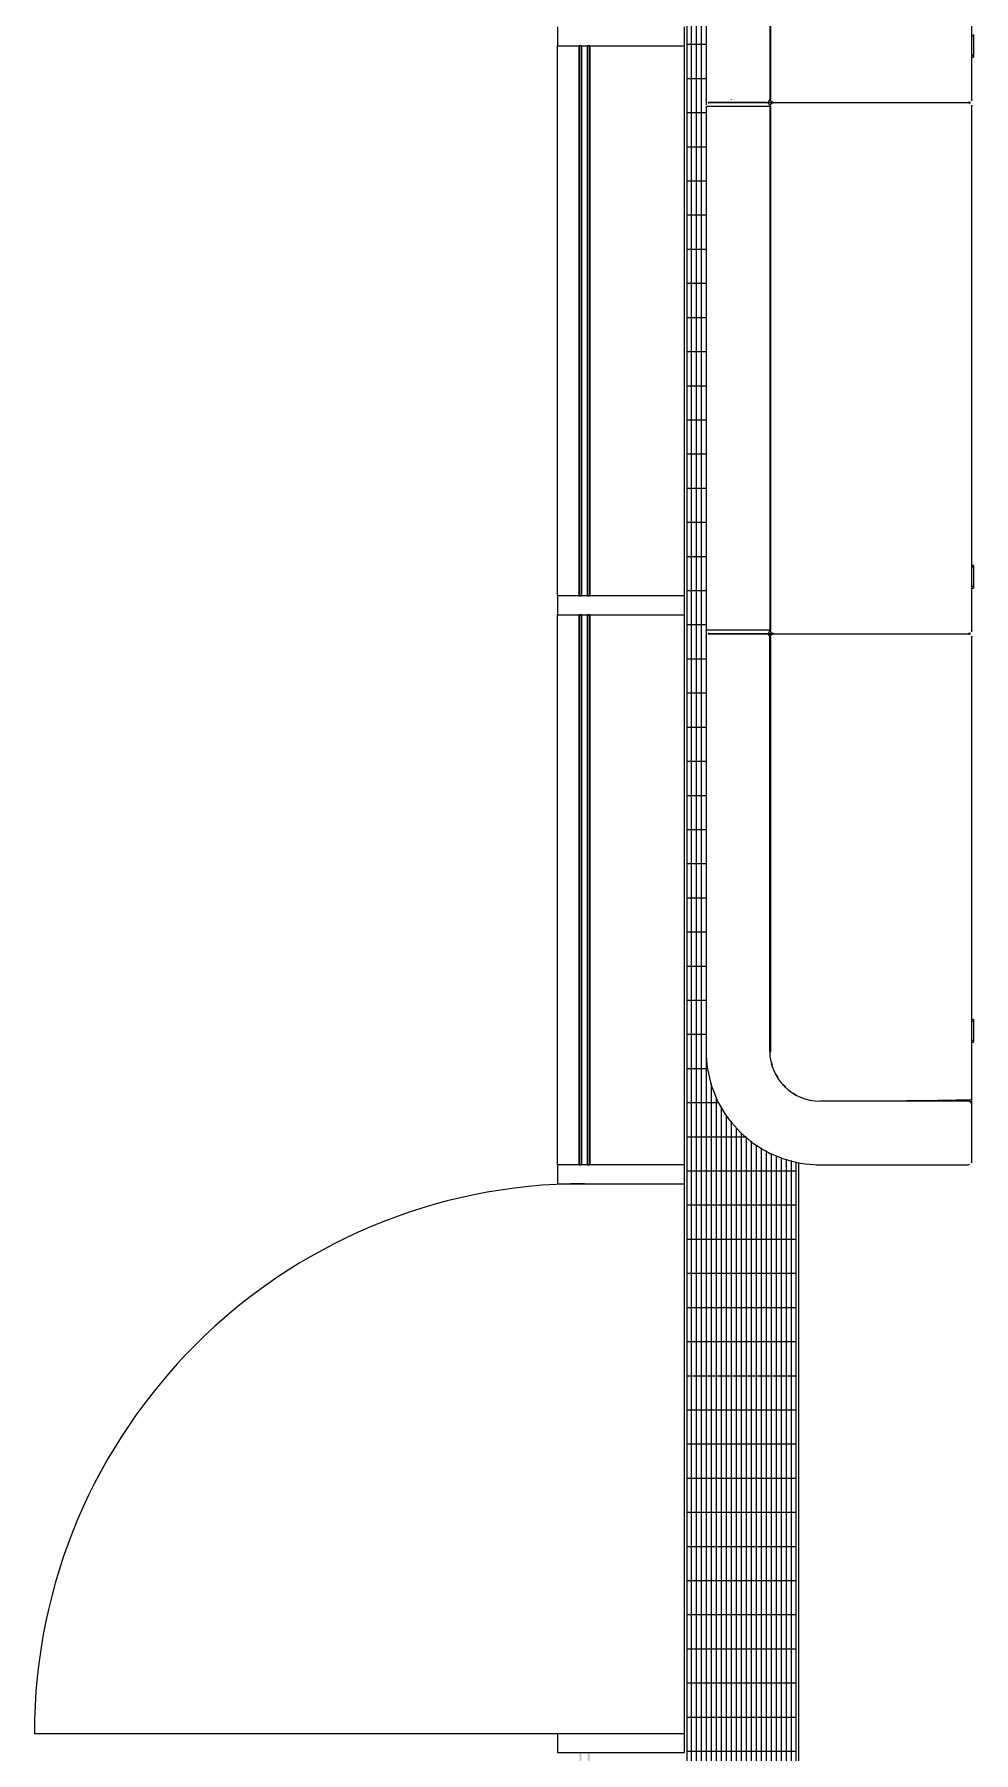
# Model space of a CAD drawing. Header units: millimetres. Extents: x 90978 to 295199, y -4084 to 97293.
# Drawn here: x 155140 to 157615, y 27088 to 31618 of the extents above; entities that cross this region are included whole.
import ezdxf

# ---------------------------------------------------------------- set-up
doc = ezdxf.new("R2010")
doc.units = ezdxf.units.MM
doc.header["$MEASUREMENT"] = 0
for name, color, linetype, lineweight in [('CSM-STL-XX-ZZ-M3-A-XXXX-00001_detached _19_04_21__rvt-1-Level 0$0$A-DOOR', 4, 'CONTINUOUS', 9), ('CSM-STL-XX-ZZ-M3-A-XXXX-00001_detached _19_04_21__rvt-1-Level 0$0$A-GENM', 7, 'CONTINUOUS', 9), ('CSM-STL-XX-ZZ-M3-A-XXXX-00001_detached _19_04_21__rvt-1-Level 0$0$A-GLAZ-CURT', 7, 'CONTINUOUS', 9), ('CSM-STL-XX-ZZ-M3-A-XXXX-00001_detached _19_04_21__rvt-1-Level 0$0$A-GLAZ-CWMG', 7, 'CONTINUOUS', 9), ('I-FURN', 8, 'CONTINUOUS', 9)]:
    doc.layers.add(name, color=color, linetype=linetype, lineweight=lineweight)

msp = doc.modelspace()

# ---------------------------------------------------------------- hatches: boundary and pattern name
at = {"layer": 'CSM-STL-XX-ZZ-M3-A-XXXX-00001_detached _19_04_21__rvt-1-Level 0$0$A-GENM'}
h = msp.add_hatch(dxfattribs=at)
h.set_pattern_fill('FP_27', color=256, angle=-90, style=0, pattern_type=2)
h.set_pattern_definition([(270, (157003.74, 23311.992), (13.2, 1e-14), []), (4e-14, (157003.74, 23311.99), (-6e-14, 90), [])])
h.paths.add_polyline_path([(156942.3, 13102.2), (156941.1, 13106.7), (156941.6, 13104.3)], flags=0)
h.paths.add_polyline_path([(156933.6, 13260.3), (156934.9, 13260.8), (156934.5, 13262.5)], flags=0)
h.paths.add_polyline_path([(156942.3, 13797.1), (156939.9, 13791.5), (156942.3, 13791.7), (156942.3, 13795.5)], flags=0)
h.paths.add_polyline_path([(156942.3, 14671.5), (156942.3, 14677.1), (156940, 14677.1), (156941.6, 14673.1)], flags=0)
h.paths.add_polyline_path([(156933.6, 15208.3), (156934.9, 15207.9), (156934.5, 15208.7)], flags=0)
h.paths.add_polyline_path([(156942.3, 15432.2), (156941.1, 15436.7), (156941.6, 15434.3)], flags=0)
h.paths.add_polyline_path([(156933.6, 15590.3), (156934.9, 15590.8), (156934.5, 15592.5)], flags=0)
h.paths.add_polyline_path([(156942.3, 16127.1), (156939.9, 16121.5), (156942.3, 16121.7), (156942.3, 16125.5)], flags=0)
h.paths.add_polyline_path([(156942.3, 17001.5), (156942.3, 17007.1), (156940, 17007.1), (156941.6, 17003.1)], flags=0)
h.paths.add_polyline_path([(156933.6, 17538.3), (156934.9, 17537.9), (156934.5, 17538.7)], flags=0)
h.paths.add_polyline_path([(156859.8, 12708.1), (157147.6, 12708.1), (157147.6, 13099.3), (156942.3, 13099.7), (156942.3, 13102.2), (156939.9, 13099.7), (156935.7, 13102.2), (156934.4, 13104.3), (156933.6, 13108.8), (156933.3, 13109.3), (156933.6, 13157.9), (156933.3, 13158.6), (156933.5, 13162.9), (156933.3, 13210.9), (156934.1, 13790.3), (156934.5, 13791.5), (156935, 13795.5), (156938.3, 13798.3), (156940.8, 13798.3), (156942.3, 13798.3), (156942.3, 13799.3), (157054.3, 13799.3), (157054.3, 13804.3), (157112.3, 13804.3), (157112.3, 13799.3), (157147.6, 13799.3), (157147.6, 13884.3), (157033.3, 13884.3), (157033.3, 14584.3), (157147.6, 14584.3), (157147.6, 14669.3), (157112.3, 14669.3), (157112.3, 14664.3), (157054.3, 14664.3), (157054.3, 14669.3), (156942.3, 14670.3), (156942.3, 14671.5), (156939.9, 14669.6), (156935.9, 14671.9), (156934.5, 14675), (156933.6, 14678.6), (156933.3, 14679.1), (156934.2, 15306.3), (156933.6, 15310.2), (156933.3, 15310.7), (156933.6, 15359.3), (156933.3, 15360), (156935.9, 15366.7), (156940, 15369), (156942.3, 15368.1), (156942.3, 15369.3), (157147.6, 15369.3), (157147.6, 15429.3), (156942.3, 15429.7), (156942.3, 15432.2), (156939.9, 15429.7), (156935.7, 15432.2), (156934.4, 15434.3), (156933.6, 15438.8), (156933.3, 15439.3), (156933.6, 15487.9), (156933.3, 15488.6), (156933.5, 15492.9), (156933.3, 15540.9), (156933.6, 16120), (156934.5, 16121.5), (156935, 16125.5), (156938.3, 16128.3), (156940.8, 16128.3), (156942.3, 16128.3), (156942.3, 16129.3), (157054.3, 16129.3), (157054.3, 16134.3), (157112.3, 16134.3), (157112.3, 16129.3), (157147.6, 16129.3), (157147.6, 16214.3), (157033.3, 16214.3), (157033.3, 16914.3), (157147.6, 16914.3), (157147.6, 16999.3), (157112.3, 16999.3), (157112.3, 16994.3), (157054.3, 16994.3), (157054.3, 16999.3), (156942.3, 17000.3), (156942.3, 17001.5), (156939.9, 16999.6), (156935.9, 17001.9), (156934.5, 17005), (156933.6, 17008.6), (156933.3, 17009.1), (156934.2, 17636.3), (156933.6, 17640.2), (156933.3, 17640.7), (156933.6, 17689.3), (156933.3, 17690), (156935.9, 17696.7), (156940, 17699), (156942.3, 17698.1), (156942.3, 17699.3), (157147.6, 17699.3), (157147.6, 17941.6), (156859.8, 17941.6), (156859.8, 12816.2)], flags=0)
h.paths.add_polyline_path([(156939.9, 13157.9), (156942.3, 13157.9), (156941.1, 13160.2)], flags=0)
h.paths.add_polyline_path([(156942.3, 13164.2), (156942.3, 13167), (156940.8, 13165.8), (156941.9, 13164.6)], flags=0)
h.paths.add_polyline_path([(156938.9, 13264.1), (156938.9, 13266.2), (156935.9, 13264.3), (156938.5, 13264.1)], flags=0)
h.paths.add_polyline_path([(156939.9, 15202), (156937.8, 15204.4), (156935.9, 15204.3), (156938.9, 15202.4)], flags=0)
h.paths.add_polyline_path([(156942.3, 15301.6), (156941.9, 15304), (156939.9, 15301.9)], flags=0)
h.paths.add_polyline_path([(156942.3, 15306.3), (156942.3, 15310.7), (156939.9, 15310.7), (156941.1, 15308.4)], flags=0)
h.paths.add_polyline_path([(156942.3, 15487.9), (156941.1, 15490.2), (156939.9, 15487.9)], flags=0)
h.paths.add_polyline_path([(156942.3, 15494.2), (156942.3, 15497), (156940.8, 15495.8), (156941.9, 15494.6)], flags=0)
h.paths.add_polyline_path([(156938.9, 15594.1), (156938.9, 15596.2), (156935.9, 15594.3), (156938.5, 15594.1)], flags=0)
h.paths.add_polyline_path([(156939.9, 17532), (156937.8, 17534.4), (156935.9, 17534.3), (156938.9, 17532.4)], flags=0)
h.paths.add_polyline_path([(156942.3, 17631.6), (156941.9, 17634), (156939.9, 17631.9)], flags=0)
h.paths.add_polyline_path([(156942.3, 17636.3), (156942.3, 17640.7), (156939.9, 17640.7), (156941.1, 17638.4)], flags=0)
h.paths.add_polyline_path([(156923.7, 18011.6), (157147.6, 18011.6), (157147.6, 18266.2), (156923.7, 18266.2)], flags=0)
h.paths.add_polyline_path([(157002.3, 20916.2), (157001.1, 20920.6), (157001.6, 20918.2)], flags=0)
h.paths.add_polyline_path([(156993.6, 21074.2), (156994.9, 21074.7), (156994.5, 21076.4)], flags=0)
h.paths.add_polyline_path([(157002.3, 21611), (156999.9, 21605.4), (157002.3, 21605.6), (157002.3, 21609.5)], flags=0)
h.paths.add_polyline_path([(157002.3, 22485.4), (157002.3, 22491), (157000, 22491), (157001.6, 22487)], flags=0)
h.paths.add_polyline_path([(156993.6, 23022.2), (156994.9, 23021.8), (156994.5, 23022.7)], flags=0)
h.paths.add_polyline_path([(157002.3, 23952.2), (157001.1, 23956.7), (157001.6, 23954.3)], flags=0)
h.paths.add_polyline_path([(156993.6, 24110.3), (156994.9, 24110.8), (156994.5, 24112.5)], flags=0)
h.paths.add_polyline_path([(157002.3, 24647.1), (156999.9, 24641.5), (157002.3, 24641.7), (157002.3, 24645.5)], flags=0)
h.paths.add_polyline_path([(157002.3, 25521.5), (157002.3, 25527.1), (157000, 25527.1), (157001.6, 25523.1)], flags=0)
h.paths.add_polyline_path([(156993.6, 26058.3), (156994.9, 26057.9), (156994.5, 26058.7)], flags=0)
h.paths.add_polyline_path([(156898.7, 18336.2), (157147.6, 18336.2), (157147.6, 20913.2), (157002.3, 20913.6), (157002.3, 20916.2), (156999.9, 20913.6), (156995.7, 20916.2), (156994.4, 20918.2), (156993.6, 20922.7), (156993.3, 20923.2), (156993.6, 20971.9), (156993.3, 20972.5), (156993.5, 20976.9), (156993.3, 21024.8), (156994.1, 21604.2), (156994.5, 21605.4), (156995, 21609.5), (156998.3, 21612.2), (157000.8, 21612.2), (157002.3, 21612.2), (157002.3, 21613.2), (157114.3, 21613.2), (157114.3, 21618.2), (157147.6, 21618.2), (157147.6, 21698.2), (157093.3, 21698.2), (157093.3, 22398.2), (157147.6, 22398.2), (157147.6, 22478.2), (157114.3, 22478.2), (157114.3, 22483.2), (157002.3, 22484.2), (157002.3, 22485.4), (156999.9, 22483.5), (156995.9, 22485.9), (156994.5, 22488.9), (156993.6, 22492.5), (156993.3, 22493), (156994.2, 23120.2), (156993.6, 23124.1), (156993.3, 23124.6), (156993.6, 23173.2), (156993.3, 23173.9), (156995.9, 23180.6), (157000, 23182.9), (157002.3, 23182), (157002.3, 23183.2), (157147.6, 23183.2), (157147.6, 23191.4), (156879.3, 23191.4), (156879.3, 23535), (157147.6, 23535), (157147.6, 23949.3), (157002.3, 23949.7), (157002.3, 23952.2), (156999.9, 23949.7), (156995.7, 23952.2), (156994.4, 23954.3), (156993.6, 23958.8), (156993.3, 23959.3), (156993.6, 24007.9), (156993.3, 24008.6), (156993.5, 24012.9), (156993.3, 24060.9), (156994.1, 24640.3), (156994.5, 24641.5), (156995, 24645.5), (156998.3, 24648.3), (157000.8, 24648.3), (157002.3, 24648.3), (157002.3, 24649.3), (157114.3, 24649.3), (157114.3, 24654.3), (157147.6, 24654.3), (157147.6, 24734.3), (157093.3, 24734.3), (157093.3, 25434.3), (157147.6, 25434.3), (157147.6, 25514.3), (157114.3, 25514.3), (157114.3, 25519.3), (157002.3, 25520.3), (157002.3, 25521.5), (156999.9, 25519.6), (156995.9, 25521.9), (156994.5, 25525), (156993.6, 25528.6), (156993.3, 25529.1), (156994.2, 26156.3), (156993.6, 26160.2), (156993.3, 26160.7), (156993.6, 26209.3), (156993.3, 26210), (156995.9, 26216.7), (157000, 26219), (157002.3, 26218.1), (157002.3, 26219.3), (157147.6, 26219.3), (157147.6, 26465.9), (156859.8, 26465.9), (156859.8, 18336.2), (156883.7, 18336.2)], flags=0)
h.paths.add_polyline_path([(157002.3, 20971.9), (157001.1, 20974.1), (156999.9, 20971.9)], flags=0)
h.paths.add_polyline_path([(157002.3, 20978.2), (157002.3, 20980.9), (157000.8, 20979.8), (157001.9, 20978.5)], flags=0)
h.paths.add_polyline_path([(156998.9, 21078), (156998.9, 21080.1), (156995.9, 21078.3), (156998.5, 21078)], flags=0)
h.paths.add_polyline_path([(156999.9, 23015.9), (156997.8, 23018.4), (156995.9, 23018.2), (156998.9, 23016.3)], flags=0)
h.paths.add_polyline_path([(157002.3, 23115.5), (157001.9, 23117.9), (156999.9, 23115.8)], flags=0)
h.paths.add_polyline_path([(157002.3, 23120.2), (157002.3, 23124.6), (156999.9, 23124.6), (157001.7, 23121.2)], flags=0)
h.paths.add_polyline_path([(156949.3, 23261.4), (157147.6, 23261.4), (157147.6, 23465), (156949.3, 23465), (156949.3, 23355.4)], flags=0)
h.paths.add_polyline_path([(156999.9, 24007.9), (157002.3, 24007.9), (157001.1, 24010.2)], flags=0)
h.paths.add_polyline_path([(157002.3, 24014.2), (157002.3, 24017), (157000.8, 24015.8), (157001.9, 24014.6)], flags=0)
h.paths.add_polyline_path([(156998.9, 24114.1), (156998.9, 24116.2), (156995.9, 24114.3), (156998.5, 24114.1)], flags=0)
h.paths.add_polyline_path([(156999.9, 26052), (156997.8, 26054.4), (156995.9, 26054.3), (156998.9, 26052.4)], flags=0)
h.paths.add_polyline_path([(157002.3, 26151.6), (157001.9, 26154), (156999.9, 26151.9)], flags=0)
h.paths.add_polyline_path([(157002.3, 26156.3), (157002.3, 26160.7), (156999.9, 26160.7), (157001.1, 26158.4)], flags=0)
h.paths.add_polyline_path([(156923.7, 26535.9), (157147.6, 26535.9), (157147.6, 26790.5), (156923.7, 26790.5), (156923.7, 26634.3)], flags=0)
h.paths.add_polyline_path([(156913.3, 30029.2), (156917.8, 30030.4), (156915.4, 30029.9)], flags=0)
h.paths.add_polyline_path([(156919.7, 31438.2), (156920.4, 31438.5), (156919.9, 31438.5)], flags=0)
h.paths.add_polyline_path([(156913.3, 32129.2), (156917.8, 32130.4), (156914.2, 32129.5)], flags=0)
h.paths.add_polyline_path([(156912.6, 32829.2), (156918.2, 32829.2), (156918.2, 32831.5), (156914.2, 32829.9)], flags=0)
h.paths.add_polyline_path([(156898.7, 26860.5), (157147.6, 26860.5), (157147.6, 28645.3), (157095.6, 28661.1), (157040, 28691.9), (156994.9, 28730.2), (156959.9, 28773.5), (156932.1, 28827.3), (156916.2, 28879.7), (156910.4, 28938.2), (156910.7, 30029.2), (156912.2, 30030.2), (156910.9, 30032), (156913.4, 30035.9), (156914.9, 30037), (156918.5, 30038.5), (156912.9, 30041), (156910.7, 30044.9), (156911.6, 30047.2), (156910.4, 30047.2), (156910.7, 31431.6), (156913.3, 31435.8), (156917.3, 31437.6), (156917.8, 31438.7), (156913, 31440.9), (156910.7, 31444.9), (156911.6, 31447.2), (156910.4, 31447.2), (156911.4, 32129.2), (156912.6, 32129.9), (156910.8, 32131.6), (156913.3, 32135.8), (156916.1, 32137.3), (156915.4, 32138.2), (156910.4, 32138.2), (156911.4, 32829.2), (156912.6, 32829.2), (156910.7, 32831.6), (156913, 32835.6), (156916.1, 32837), (156919.7, 32837.9), (156920.2, 32838.2), (157147.6, 32838.2), (157147.6, 33915.9), (156859.8, 33915.9), (156859.8, 26860.5), (156883.7, 26860.5)], flags=0)
h.paths.add_polyline_path([(156969.7, 30029.2), (156971, 30030.2), (156967.5, 30031.6), (156967.5, 30029.2)], flags=0)
h.paths.add_polyline_path([(156976.9, 30029.2), (156977.1, 30030.2), (156976.1, 30030.9), (156975.3, 30029.2), (156976.5, 30029.2)], flags=0)
h.paths.add_polyline_path([(157075.4, 30035.6), (157071.5, 30037.4), (157072.5, 30036.4), (157073.6, 30036.1)], flags=0)
h.paths.add_polyline_path([(157031.3, 30036.6), (157013.7, 30038.2), (157026.1, 30037.2), (157030.8, 30036.6)], flags=0)
h.paths.add_polyline_path([(157060.5, 30036.9), (157054.7, 30038.2), (157059.2, 30037.1), (157060.5, 30036.9)], flags=0)
h.paths.add_polyline_path([(156972.9, 30037), (156972.9, 30038.2), (156971.7, 30037.3)], flags=0)
h.paths.add_polyline_path([(157071.4, 31438.5), (157071.8, 31439.9), (157071, 31439.4)], flags=0)
h.paths.add_polyline_path([(156975.3, 31438.2), (156973.5, 31439.2), (156974, 31438.2)], flags=0)
h.paths.add_polyline_path([(157075.4, 31440.9), (157076.9, 31444.5), (157075.2, 31443.5)], flags=0)
h.paths.add_polyline_path([(156977.8, 31444.9), (156977, 31447.2), (156975.7, 31446.9), (156977, 31445.7)], flags=0)
h.paths.add_polyline_path([(156969, 31444.9), (156971.3, 31447.2), (156969, 31447.2)], flags=0)
h.paths.add_polyline_path([(156977, 32129.2), (156978.1, 32129.2), (156976.9, 32130.7), (156976.9, 32129.2)], flags=0)
h.paths.add_polyline_path([(156971.3, 32129.2), (156971.3, 32130.4), (156969, 32131.6), (156969, 32129.2)], flags=0)
h.paths.add_polyline_path([(157075.4, 32135.6), (157070.4, 32138.1), (157060.2, 32138.2), (157071.4, 32137.1), (157073.6, 32136.3)], flags=0)
h.paths.add_polyline_path([(156974, 32137), (156974, 32138), (156973.4, 32137.2)], flags=0)
at = {"layer": 'CSM-STL-XX-ZZ-M3-A-XXXX-00001_detached _19_04_21__rvt-1-Level 0$0$A-GLAZ-CURT'}
h = msp.add_hatch(color=256, dxfattribs=at)
h.paths.add_polyline_path([(156598.3, 30138.2), (156604.3, 30138.2), (156604.3, 31588.2), (156598.3, 31588.2), (156598.3, 30905.5)], flags=0)
h.paths.add_polyline_path([(156576.3, 30138.2), (156582.3, 30138.2), (156582.3, 31588.2), (156576.3, 31588.2), (156576.3, 30905.5)], flags=0)
h = msp.add_hatch(color=256, dxfattribs=at)
h.paths.add_polyline_path([(156598.3, 28638.2), (156604.3, 28638.2), (156604.3, 30088.2), (156598.3, 30088.2), (156598.3, 29405.5)], flags=0)
h.paths.add_polyline_path([(156576.3, 28638.2), (156582.3, 28638.2), (156582.3, 30088.2), (156576.3, 30088.2), (156576.3, 29405.5)], flags=0)
h = msp.add_hatch(color=256, dxfattribs=at)
h.paths.add_polyline_path([(156598.3, 25638.2), (156604.3, 25638.2), (156604.3, 27088.2), (156598.3, 27088.2), (156598.3, 26405.5)], flags=0)
h.paths.add_polyline_path([(156576.3, 25638.2), (156582.3, 25638.2), (156582.3, 27088.2), (156576.3, 27088.2), (156576.3, 26405.5)], flags=0)

# ---------------------------------------------------------------- linework, layer by layer
at = {"layer": 'CSM-STL-XX-ZZ-M3-A-XXXX-00001_detached _19_04_21__rvt-1-Level 0$0$A-DOOR', "lineweight": 20}
msp.add_line((156590.3, 27138.2), (155140.3, 27138.2), dxfattribs=at)
at = {"layer": 'CSM-STL-XX-ZZ-M3-A-XXXX-00001_detached _19_04_21__rvt-1-Level 0$0$A-DOOR'}
msp.add_arc((156590.3, 27138.2), 1450, 90, 180, dxfattribs=at)
at = {"layer": 'CSM-STL-XX-ZZ-M3-A-XXXX-00001_detached _19_04_21__rvt-1-Level 0$0$A-GENM'}
for p, q in [((156859.8, 33915.9), (156859.8, 26860.5)), ((157147.6, 26860.5), (157147.6, 28645.3)), ((157153.6, 28643.8), (157153.6, 26860.5)), ((156853.8, 27138.2), (156853.8, 28588.2))]:
    msp.add_line(p, q, dxfattribs=at)
at = {"layer": 'CSM-STL-XX-ZZ-M3-A-XXXX-00001_detached _19_04_21__rvt-1-Level 0$0$A-GLAZ-CURT', "lineweight": 30}
for p, q in [((156576.3, 31588.2), (156576.3, 30138.2)), ((156582.3, 31588.2), (156576.3, 31588.2)), ((156582.3, 30138.2), (156582.3, 31588.2)), ((156598.3, 31588.2), (156598.3, 30138.2)), ((156604.3, 31588.2), (156598.3, 31588.2)), ((156604.3, 30138.2), (156604.3, 31588.2)), ((156576.3, 30138.2), (156582.3, 30138.2)), ((156598.3, 30138.2), (156604.3, 30138.2)), ((156576.3, 30088.2), (156576.3, 28638.2)), ((156582.3, 30088.2), (156576.3, 30088.2)), ((156582.3, 28638.2), (156582.3, 30088.2)), ((156598.3, 30088.2), (156598.3, 28638.2)), ((156604.3, 30088.2), (156598.3, 30088.2)), ((156604.3, 28638.2), (156604.3, 30088.2)), ((156576.3, 28638.2), (156582.3, 28638.2)), ((156598.3, 28638.2), (156604.3, 28638.2))]:
    msp.add_line(p, q, dxfattribs=at)
at = {"layer": 'CSM-STL-XX-ZZ-M3-A-XXXX-00001_detached _19_04_21__rvt-1-Level 0$0$A-GLAZ-CWMG', "lineweight": 20, "extrusion": (0, 0, -1)}
for p, q in [((156518.8, 31638.2), (156518.8, 31588.2)), ((156853.8, 31588.2), (156853.8, 31638.2)), ((156518.8, 31588.2), (156853.8, 31588.2)), ((156518.8, 30138.2), (156518.8, 30088.2)), ((156853.8, 30138.2), (156518.8, 30138.2)), ((156853.8, 30088.2), (156853.8, 30138.2)), ((156518.8, 30088.2), (156853.8, 30088.2)), ((156518.8, 28638.2), (156518.8, 28588.2)), ((156853.8, 28638.2), (156518.8, 28638.2)), ((156853.8, 28588.2), (156853.8, 28638.2)), ((156518.8, 28588.2), (156853.8, 28588.2)), ((156518.8, 27138.2), (156518.8, 27088.2)), ((156853.8, 27138.2), (156518.8, 27138.2)), ((156853.8, 27088.2), (156853.8, 27138.2)), ((156518.8, 27088.2), (156853.8, 27088.2))]:
    msp.add_line(p, q, dxfattribs=at)
at = {"layer": 'CSM-STL-XX-ZZ-M3-A-XXXX-00001_detached _19_04_21__rvt-1-Level 0$0$A-GLAZ-CWMG'}
for p, q in [((156518.8, 30138.2), (156518.8, 31588.2)), ((156853.8, 30138.2), (156853.8, 31588.2)), ((156518.8, 28638.2), (156518.8, 30088.2)), ((156853.8, 28638.2), (156853.8, 30088.2))]:
    msp.add_line(p, q, dxfattribs=at)
at = {"layer": 'I-FURN'}
for p, q in [((157610.4, 31443.2), (157610.4, 32830.4)), ((156910.4, 32129.2), (156910.4, 31447.2)), ((157078.1, 32129.2), (157078.1, 31447.2)), ((157079.8, 32138.2), (157079.8, 31447.2)), ((157610.4, 31447.2), (157610.4, 32138.2)), ((157612.9, 31613.2), (157610.4, 31613.2)), ((157615.4, 31617.2), (157615.4, 31618.2)), ((157615.4, 31618.2), (157615.4, 31558.2)), ((157610.4, 31563.2), (157612.9, 31563.2)), ((157610.4, 31558.2), (157615.4, 31558.2)), ((157615.4, 31558.2), (157615.4, 31559.3)), ((156910.4, 31446.8), (156910.4, 31447.1)), ((156910.4, 31446.4), (156910.4, 31446.8)), ((156910.5, 31446.1), (156910.4, 31446.4)), ((156910.5, 31445.7), (156910.5, 31446.1)), ((156910.6, 31445.3), (156910.5, 31445.7)), ((156910.7, 31445), (156910.6, 31445.3)), ((156916.6, 31438.7), (156916.2, 31438.8)), ((156916.9, 31438.6), (156916.6, 31438.7)), ((156917.3, 31438.5), (156916.9, 31438.6)), ((156917.6, 31438.4), (156917.3, 31438.5)), ((156918, 31438.3), (156917.6, 31438.4)), ((156918.3, 31438.3), (156918, 31438.3)), ((156919.4, 31438.2), (156919.4, 31437)), ((156919.5, 31438.2), (156919.4, 31438.2)), ((156919.4, 31438.2), (156919.4, 31438.2)), ((156919.4, 31438.2), (156919.4, 31438.2)), ((156919.4, 31438.2), (156919.4, 31438.2)), ((156919.4, 31438.2), (156919.4, 31438.2)), ((156919.4, 31438.2), (156919.4, 31438.2)), ((156919.5, 31438.2), (156919.9, 31438.2)), ((156919.6, 31438.2), (156919.5, 31438.2)), ((156919.5, 31438.2), (156919.5, 31438.2)), ((156919.5, 31438.2), (156919.5, 31438.2)), ((156919.5, 31438.2), (156919.5, 31438.2)), ((156919.5, 31438.2), (156919.5, 31438.2)), ((156919.5, 31438.2), (156919.5, 31438.2)), ((156919.5, 31438.2), (156919.5, 31438.2)), ((156919.7, 31438.2), (156919.6, 31438.2)), ((156919.6, 31438.2), (156919.6, 31438.2)), ((156919.6, 31438.2), (156919.6, 31438.2)), ((156919.6, 31438.2), (156919.6, 31438.2)), ((156919.8, 31438.2), (156919.7, 31438.2)), ((156919.7, 31438.2), (156919.7, 31438.2)), ((156919.7, 31438.2), (156919.7, 31438.2)), ((156919.7, 31438.2), (156919.7, 31438.2)), ((156919.9, 31438.2), (156919.8, 31438.2)), ((156919.8, 31438.2), (156919.8, 31438.2)), ((156919.8, 31438.2), (156919.8, 31438.2)), ((156920, 31438.2), (156919.9, 31438.2)), ((156919.9, 31438.2), (156919.9, 31438.2)), ((156919.9, 31438.2), (156919.9, 31438.2)), ((156920.1, 31438.2), (156920, 31438.2)), ((156920, 31438.2), (156920, 31438.2)), ((156920.2, 31438.2), (156920.1, 31438.2)), ((156920.1, 31438.2), (156920.1, 31438.2)), ((156920.1, 31438.2), (156920.1, 31438.2)), ((156920.3, 31438.2), (156920.2, 31438.2)), ((156920.2, 31438.2), (156920.2, 31438.2)), ((156920.2, 31438.2), (156920.2, 31438.2)), ((156920.4, 31438.2), (156920.3, 31438.2)), ((156920.3, 31438.2), (156920.3, 31438.2)), ((156920.4, 31438.2), (157200.4, 31438.2)), ((156920.4, 31438.2), (156969, 31438.2)), ((156969, 31438.2), (156920.4, 31438.2)), ((156920.4, 31438.2), (156969, 31438.2)), ((156920.4, 31438.2), (157200.4, 31438.2)), ((156920.4, 31438.2), (156969, 31438.2)), ((156920.4, 31438.2), (156920.4, 31438.2)), ((156969.1, 31438.2), (156969, 31438.2)), ((156969.2, 31438.2), (156969.1, 31438.2)), ((156969.1, 31438.2), (156969.1, 31438.2)), ((156969.1, 31438.2), (156969.1, 31438.2)), ((156969.3, 31438.2), (156969.2, 31438.2)), ((156969.2, 31438.2), (156969.2, 31438.2)), ((156969.2, 31438.2), (156969.2, 31438.2)), ((156969.3, 31438.2), (156969.7, 31438.2)), ((156969.4, 31438.2), (156969.3, 31438.2)), ((156969.3, 31438.2), (156969.3, 31438.2)), ((156969.5, 31438.2), (156969.4, 31438.2)), ((156969.4, 31438.2), (156969.4, 31438.2)), ((156969.4, 31438.2), (156969.4, 31438.2)), ((156969.6, 31438.2), (156969.5, 31438.2)), ((156969.5, 31438.2), (156969.5, 31438.2)), ((156969.5, 31438.2), (156969.5, 31438.2)), ((156969.7, 31438.2), (156969.6, 31438.2)), ((156969.6, 31438.2), (156969.6, 31438.2)), ((156969.6, 31438.2), (156969.6, 31438.2)), ((156969.8, 31438.2), (156969.7, 31438.2)), ((156969.7, 31438.2), (156969.7, 31438.2)), ((156969.7, 31438.2), (156969.7, 31438.2)), ((156969.9, 31438.2), (156969.8, 31438.2)), ((156969.8, 31438.2), (156969.8, 31438.2)), ((156969.8, 31438.2), (156969.8, 31438.2)), ((156969.8, 31438.2), (156969.8, 31438.2)), ((156969.9, 31438.2), (157007.4, 31438.2)), ((156969.9, 31438.2), (157007.4, 31438.2)), ((156986.3, 31438.2), (156969.9, 31438.2)), ((156969.9, 31438.2), (156969.9, 31438.2)), ((156969.9, 31438.2), (156969.9, 31438.2)), ((156969.9, 31438.2), (156969.9, 31438.2)), ((156969.9, 31438.2), (156969.9, 31438.2)), ((157002.6, 31438.2), (156986.3, 31438.2)), ((157017.2, 31438.2), (157002.6, 31438.2)), ((157007.4, 31438.2), (157036.5, 31438.2)), ((157007.4, 31438.2), (157036.5, 31438.2)), ((157030.2, 31438.2), (157017.2, 31438.2)), ((157041.5, 31438.2), (157030.2, 31438.2)), ((157036.6, 31438.2), (157057.2, 31438.2)), ((157036.6, 31438.2), (157057.2, 31438.2)), ((157051, 31438.2), (157041.5, 31438.2)), ((157058.8, 31438.2), (157051, 31438.2)), ((157057.2, 31438.2), (157069.1, 31438.2)), ((157057.2, 31438.2), (157069.1, 31438.2)), ((157064.8, 31438.2), (157058.8, 31438.2)), ((157069.1, 31438.2), (157064.8, 31438.2)), ((157069.1, 31438.2), (157089.7, 31438.2)), ((157069.1, 31438.2), (157089.7, 31438.2)), ((157079.8, 31447.1), (157079.8, 31447.2)), ((157079.8, 31446.8), (157079.8, 31447.1)), ((157079.9, 31446.4), (157079.8, 31446.8)), ((157079.9, 31446.1), (157079.9, 31446.4)), ((157079.9, 31445.7), (157079.9, 31446.1)), ((157080, 31445.3), (157079.9, 31445.7)), ((157080.1, 31445), (157080, 31445.3)), ((157080.2, 31444.7), (157080.1, 31445)), ((157080.3, 31444.3), (157080.2, 31444.7)), ((157080.4, 31444), (157080.3, 31444.3)), ((157080.6, 31443.6), (157080.4, 31444)), ((157080.7, 31443.3), (157080.6, 31443.6)), ((157080.9, 31443), (157080.7, 31443.3)), ((157081.1, 31442.7), (157080.9, 31443)), ((157081.2, 31442.4), (157081.1, 31442.7)), ((157081.4, 31442.1), (157081.2, 31442.4)), ((157081.7, 31441.8), (157081.4, 31442.1)), ((157081.9, 31441.5), (157081.7, 31441.8)), ((157082.1, 31441.2), (157081.9, 31441.5)), ((157082.4, 31441), (157082.1, 31441.2)), ((157082.6, 31440.7), (157082.4, 31441)), ((157082.9, 31440.5), (157082.6, 31440.7)), ((157083.2, 31440.2), (157082.9, 31440.5)), ((157083.4, 31440), (157083.2, 31440.2)), ((157083.7, 31439.8), (157083.4, 31440)), ((157084, 31439.6), (157083.7, 31439.8)), ((157084.3, 31439.4), (157084, 31439.6)), ((157084.7, 31439.3), (157084.3, 31439.4)), ((157085, 31439.1), (157084.7, 31439.3)), ((157085.3, 31438.9), (157085, 31439.1)), ((157085.6, 31438.8), (157085.3, 31438.9)), ((157086, 31438.7), (157085.6, 31438.8)), ((157086.3, 31438.6), (157086, 31438.7)), ((157086.7, 31438.5), (157086.3, 31438.6)), ((157087, 31438.4), (157086.7, 31438.5)), ((157087.4, 31438.3), (157087, 31438.4)), ((157087.7, 31438.3), (157087.4, 31438.3)), ((157088.1, 31438.3), (157087.7, 31438.3)), ((157088, 31438.2), (157088.4, 31438.2)), ((157088.5, 31438.2), (157088.1, 31438.3)), ((157088.4, 31438.2), (157088.7, 31438.2)), ((157088.8, 31438.2), (157088.5, 31438.2)), ((157088.7, 31438.2), (157088.8, 31438.2)), ((157200.4, 31438.2), (157601.6, 31438.2)), ((157200.4, 31438.2), (157600.4, 31438.2)), ((157601.4, 31438.2), (157601.8, 31438.2)), ((157601.5, 31438.2), (157601.4, 31438.2)), ((157601.9, 31438.2), (157601.5, 31438.2)), ((157601.8, 31438.2), (157602.1, 31438.2)), ((157602.2, 31438.3), (157601.9, 31438.2)), ((157602.1, 31438.2), (157602.5, 31438.2)), ((157602.6, 31438.3), (157602.2, 31438.3)), ((157602.9, 31438.4), (157602.6, 31438.3)), ((157603.3, 31438.4), (157602.9, 31438.4)), ((157603.6, 31438.5), (157603.3, 31438.4)), ((157604, 31438.6), (157603.6, 31438.5)), ((157604.3, 31438.7), (157604, 31438.6)), ((157604.7, 31438.8), (157604.3, 31438.7)), ((157605, 31439), (157604.7, 31438.8)), ((157605.3, 31439.1), (157605, 31439)), ((157605.7, 31439.3), (157605.3, 31439.1)), ((157606, 31439.5), (157605.7, 31439.3)), ((157610.3, 31445.8), (157610.2, 31445.4)), ((157610.2, 31445.4), (157610.2, 31445.1)), ((157610.4, 31446.5), (157610.3, 31446.2)), ((157610.3, 31446.2), (157610.3, 31445.8)), ((157610.4, 31447.2), (157610.4, 31446.9)), ((157610.4, 31446.9), (157610.4, 31446.5)), ((156910.4, 31429.2), (156920.4, 31429.2)), ((156910.4, 31429.2), (156910.4, 30047.2)), ((156910.4, 31429.2), (156920.4, 31429.2)), ((156916.1, 31437.6), (156916.5, 31437.7)), ((156916.5, 31437.7), (156916.8, 31437.9)), ((156916.8, 31437.9), (156917.2, 31438)), ((156917.2, 31438), (156917.5, 31438)), ((156917.5, 31438), (156917.9, 31438.1)), ((156917.9, 31438.1), (156918.2, 31438.2)), ((156920.4, 31429.2), (156969, 31429.2)), ((156920.4, 31429.2), (156969, 31429.2)), ((156969, 31429.2), (156978.1, 31429.2)), ((156969, 31429.2), (156978.1, 31429.2)), ((156978.1, 31429.2), (157078.1, 31429.2)), ((156978.1, 31429.2), (157078.1, 31429.2)), ((157078.1, 31429.2), (157079.3, 31429.2)), ((157078.1, 31429.2), (157079.3, 31429.2)), ((157078.1, 31429.2), (157078.1, 30047.2)), ((157079.8, 31430), (157079.9, 31430.3)), ((157079.8, 31429.6), (157079.8, 31430)), ((157079.8, 31429.2), (157079.8, 31429.6)), ((157079.8, 31429.2), (157079.8, 30047.2)), ((157079.9, 31430.7), (157080, 31431)), ((157079.9, 31430.3), (157079.9, 31430.7)), ((157080, 31431), (157080.1, 31431.4)), ((157080.1, 31431.4), (157080.2, 31431.7)), ((157080.2, 31431.7), (157080.3, 31432.1)), ((157080.3, 31432.1), (157080.4, 31432.4)), ((157080.4, 31432.4), (157080.5, 31432.7)), ((157080.5, 31432.7), (157080.7, 31433.1)), ((157080.7, 31433.1), (157080.8, 31433.4)), ((157080.8, 31433.4), (157081, 31433.7)), ((157081, 31433.7), (157081.2, 31434)), ((157081.2, 31434), (157081.4, 31434.3)), ((157081.4, 31434.3), (157081.6, 31434.6)), ((157081.6, 31434.6), (157081.8, 31434.9)), ((157081.8, 31434.9), (157082, 31435.2)), ((157082, 31435.2), (157082.3, 31435.4)), ((157082.3, 31435.4), (157082.5, 31435.7)), ((157082.5, 31435.7), (157082.8, 31435.9)), ((157082.8, 31435.9), (157083.1, 31436.2)), ((157083.1, 31436.2), (157083.4, 31436.4)), ((157083.4, 31436.4), (157083.7, 31436.6)), ((157083.7, 31436.6), (157084, 31436.8)), ((157084, 31436.8), (157084.3, 31437)), ((157084.3, 31437), (157084.6, 31437.2)), ((157084.6, 31437.2), (157084.9, 31437.3)), ((157084.9, 31437.3), (157085.2, 31437.5)), ((157085.2, 31437.5), (157085.6, 31437.6)), ((157085.6, 31437.6), (157085.9, 31437.7)), ((157085.9, 31437.7), (157086.2, 31437.9)), ((157086.2, 31437.9), (157086.6, 31438)), ((157086.6, 31438), (157086.9, 31438)), ((157086.9, 31438), (157087.3, 31438.1)), ((157087.3, 31438.1), (157087.6, 31438.2)), ((157087.6, 31438.2), (157088, 31438.2)), ((157602.5, 31438.2), (157602.8, 31438.1)), ((157602.8, 31438.1), (157603.2, 31438.1)), ((157603.2, 31438.1), (157603.5, 31438)), ((157603.5, 31438), (157603.9, 31437.9)), ((157603.9, 31437.9), (157604.2, 31437.8)), ((157604.2, 31437.8), (157604.6, 31437.7)), ((157604.6, 31437.7), (157604.9, 31437.5)), ((157604.9, 31437.5), (157605.2, 31437.4)), ((157605.2, 31437.4), (157605.6, 31437.2)), ((157605.6, 31437.2), (157605.9, 31437)), ((157610.1, 31431.5), (157610.2, 31431.1)), ((157610.2, 31431.1), (157610.3, 31430.8)), ((157610.3, 31430.8), (157610.3, 31430.4)), ((157610.3, 31430.4), (157610.4, 31430)), ((157610.4, 30043.2), (157610.4, 31430.4)), ((157610.4, 31430), (157610.4, 31429.7)), ((157610.4, 31429.7), (157610.4, 31429.3)), ((157610.4, 30047.2), (157610.4, 31429.2)), ((157615.4, 30218.2), (157610.4, 30218.2)), ((157615.4, 30217.2), (157615.4, 30218.2)), ((157615.4, 30218.2), (157615.4, 30158.2)), ((157612.9, 30213.2), (157610.4, 30213.2)), ((157610.4, 30163.2), (157612.9, 30163.2)), ((157610.4, 30158.2), (157615.4, 30158.2)), ((157615.4, 30158.2), (157615.4, 30159.3)), ((156913.3, 30047.2), (156910.4, 30047.2)), ((156913.3, 30047.2), (156910.4, 30047.2)), ((156910.4, 30046.8), (156910.4, 30047.1)), ((156910.4, 30046.4), (156910.4, 30046.8)), ((156910.5, 30046.1), (156910.4, 30046.4)), ((156910.5, 30045.7), (156910.5, 30046.1)), ((156910.6, 30045.3), (156910.5, 30045.7)), ((156910.7, 30045), (156910.6, 30045.3)), ((156920.4, 30047.2), (156913.3, 30047.2)), ((156916.1, 30037.6), (156916.5, 30037.7)), ((156916.6, 30038.7), (156916.2, 30038.8)), ((156916.5, 30037.7), (156916.8, 30037.9)), ((156916.9, 30038.6), (156916.6, 30038.7)), ((156916.8, 30037.9), (156917.2, 30038)), ((156917.3, 30038.5), (156916.9, 30038.6)), ((156917.2, 30038), (156917.5, 30038)), ((156917.6, 30038.4), (156917.3, 30038.5)), ((156917.5, 30038), (156917.9, 30038.1)), ((156918, 30038.3), (156917.6, 30038.4)), ((156917.9, 30038.1), (156918.2, 30038.2)), ((156918.3, 30038.3), (156918, 30038.3)), ((156919.4, 30038.2), (156919.4, 30038.2)), ((156919.4, 30038.2), (156919.4, 30038.2)), ((156919.4, 30038.2), (156919.4, 30038.2)), ((156919.4, 30038.2), (156919.4, 30038.2)), ((156919.4, 30038.2), (156919.4, 30038.2)), ((156919.4, 30038.2), (156919.4, 30038.2)), ((156919.4, 30038.2), (156919.5, 30038.2)), ((156919.9, 30038.2), (156919.5, 30038.2)), ((156919.5, 30038.2), (156919.5, 30038.2)), ((156919.5, 30038.2), (156919.5, 30038.2)), ((156919.5, 30038.2), (156919.5, 30038.2)), ((156919.5, 30038.2), (156919.5, 30038.2)), ((156919.5, 30038.2), (156919.5, 30038.2)), ((156919.5, 30038.2), (156919.6, 30038.2)), ((156919.6, 30038.2), (156919.6, 30038.2)), ((156919.6, 30038.2), (156919.6, 30038.2)), ((156919.6, 30038.2), (156919.6, 30038.2)), ((156919.6, 30038.2), (156919.7, 30038.2)), ((156919.7, 30038.2), (156919.7, 30038.2)), ((156919.7, 30038.2), (156919.7, 30038.2)), ((156919.7, 30038.2), (156919.7, 30038.2)), ((156919.7, 30038.2), (156919.8, 30038.2)), ((156919.8, 30038.2), (156919.8, 30038.2)), ((156919.8, 30038.2), (156919.8, 30038.2)), ((156919.8, 30038.2), (156919.9, 30038.2)), ((156919.9, 30038.2), (156919.9, 30038.2)), ((156919.9, 30038.2), (156919.9, 30038.2)), ((156919.9, 30038.2), (156920, 30038.2)), ((156920, 30038.2), (156920, 30038.2)), ((156920, 30038.2), (156920, 30038.2)), ((156920, 30038.2), (156920.1, 30038.2)), ((156920.1, 30038.2), (156920.1, 30038.2)), ((156920.1, 30038.2), (156920.2, 30038.2)), ((156920.2, 30038.2), (156920.2, 30038.2)), ((156920.2, 30038.2), (156920.2, 30038.2)), ((156920.2, 30038.2), (156920.3, 30038.2)), ((156920.3, 30038.2), (156920.3, 30038.2)), ((156920.3, 30038.2), (156920.4, 30038.2)), ((156967.5, 30047.2), (156920.4, 30047.2)), ((156967.5, 30047.2), (156920.4, 30047.2)), ((156920.4, 30038.2), (157200.4, 30038.2)), ((156967.5, 30038.2), (156920.4, 30038.2)), ((156920.4, 30038.2), (157200.4, 30038.2)), ((156920.4, 30038.2), (156967.5, 30038.2)), ((156967.5, 30038.2), (156920.4, 30038.2)), ((156967.5, 30038.2), (156920.4, 30038.2)), ((156920.4, 30038.2), (156920.4, 30038.2)), ((156920.4, 30038.2), (156920.4, 30038.2)), ((156973.7, 30047.2), (156967.5, 30047.2)), ((156967.5, 30038.2), (156967.5, 30038.2)), ((156967.5, 30038.2), (156967.6, 30038.2)), ((156967.6, 30038.2), (156967.6, 30038.2)), ((156967.6, 30038.2), (156967.7, 30038.2)), ((156967.7, 30038.2), (156967.7, 30038.2)), ((156967.7, 30038.2), (156967.7, 30038.2)), ((156967.7, 30038.2), (156967.8, 30038.2)), ((156967.8, 30038.2), (156967.8, 30038.2)), ((156967.8, 30038.2), (156967.9, 30038.2)), ((156968.1, 30038.2), (156967.9, 30038.2)), ((156967.9, 30038.2), (156967.9, 30038.2)), ((156967.9, 30038.2), (156967.9, 30038.2)), ((156967.9, 30038.2), (156968, 30038.2)), ((156968, 30038.2), (156968, 30038.2)), ((156968, 30038.2), (156968, 30038.2)), ((156968, 30038.2), (156968.1, 30038.2)), ((156968.1, 30038.2), (156968.1, 30038.2)), ((156968.1, 30038.2), (156968.1, 30038.2)), ((156968.1, 30038.2), (156968.2, 30038.2)), ((156968.2, 30038.2), (156968.2, 30038.2)), ((156968.2, 30038.2), (156968.2, 30038.2)), ((156968.2, 30038.2), (156968.2, 30038.2)), ((156968.2, 30038.2), (156968.3, 30038.2)), ((156968.3, 30038.2), (156968.3, 30038.2)), ((156968.3, 30038.2), (156968.3, 30038.2)), ((156968.3, 30038.2), (156968.3, 30038.2)), ((156968.3, 30038.2), (156968.4, 30038.2)), ((156968.4, 30038.2), (156968.4, 30038.2)), ((156968.4, 30038.2), (156968.4, 30038.2)), ((156968.4, 30038.2), (156968.4, 30038.2)), ((156968.4, 30038.2), (156968.4, 30038.2)), ((156968.4, 30038.2), (156968.4, 30038.2)), ((156968.4, 30038.2), (156968.5, 30038.2)), ((157012.3, 30038.2), (156968.5, 30038.2)), ((157045.9, 30038.2), (156968.5, 30038.2)), ((156968.5, 30038.2), (156968.5, 30038.2)), ((156968.5, 30038.2), (156968.5, 30038.2)), ((156968.5, 30038.2), (157005, 30038.2)), ((156977.2, 30047.2), (156973.7, 30047.2)), ((156977.2, 30047.2), (156973.7, 30047.2)), ((157078.1, 30047.2), (156977.2, 30047.2)), ((157078.1, 30047.2), (156977.2, 30047.2)), ((157005, 30038.2), (157034.6, 30038.2)), ((157045.9, 30038.2), (157012.3, 30038.2)), ((157034.6, 30038.2), (157057.5, 30038.2)), ((157069.1, 30038.2), (157045.9, 30038.2)), ((157069.1, 30038.2), (157045.9, 30038.2)), ((157057.5, 30038.2), (157069.1, 30038.2)), ((157089.7, 30038.2), (157069.1, 30038.2)), ((157069.1, 30038.2), (157089.7, 30038.2)), ((157089.7, 30038.2), (157069.1, 30038.2)), ((157089.7, 30038.2), (157069.1, 30038.2)), ((157079.3, 30047.2), (157078.1, 30047.2)), ((157079.3, 30047.2), (157078.1, 30047.2)), ((157079.8, 30047.1), (157079.8, 30047.2)), ((157079.8, 30046.8), (157079.8, 30047.1)), ((157079.9, 30046.4), (157079.8, 30046.8)), ((157079.9, 30046.1), (157079.9, 30046.4)), ((157079.9, 30045.7), (157079.9, 30046.1)), ((157080, 30045.3), (157079.9, 30045.7)), ((157080.1, 30045), (157080, 30045.3)), ((157080.2, 30044.7), (157080.1, 30045)), ((157080.3, 30044.3), (157080.2, 30044.7)), ((157080.4, 30044), (157080.3, 30044.3)), ((157080.6, 30043.6), (157080.4, 30044)), ((157080.7, 30043.3), (157080.6, 30043.6)), ((157080.9, 30043), (157080.7, 30043.3)), ((157081.1, 30042.7), (157080.9, 30043)), ((157081, 30033.7), (157081.2, 30034)), ((157081.2, 30042.4), (157081.1, 30042.7)), ((157081.4, 30042.1), (157081.2, 30042.4)), ((157081.2, 30034), (157081.4, 30034.3)), ((157081.7, 30041.8), (157081.4, 30042.1)), ((157081.4, 30034.3), (157081.6, 30034.6)), ((157081.6, 30034.6), (157081.8, 30034.9)), ((157081.9, 30041.5), (157081.7, 30041.8)), ((157081.8, 30034.9), (157082, 30035.2)), ((157082.1, 30041.2), (157081.9, 30041.5)), ((157082, 30035.2), (157082.3, 30035.4)), ((157082.4, 30041), (157082.1, 30041.2)), ((157082.3, 30035.4), (157082.5, 30035.7)), ((157082.6, 30040.7), (157082.4, 30041)), ((157082.5, 30035.7), (157082.8, 30035.9)), ((157082.9, 30040.5), (157082.6, 30040.7)), ((157082.8, 30035.9), (157083.1, 30036.2)), ((157083.2, 30040.2), (157082.9, 30040.5)), ((157083.1, 30036.2), (157083.4, 30036.4)), ((157083.4, 30040), (157083.2, 30040.2)), ((157083.7, 30039.8), (157083.4, 30040)), ((157083.4, 30036.4), (157083.7, 30036.6)), ((157084, 30039.6), (157083.7, 30039.8)), ((157083.7, 30036.6), (157084, 30036.8)), ((157084.3, 30039.4), (157084, 30039.6)), ((157084, 30036.8), (157084.3, 30037)), ((157084.7, 30039.3), (157084.3, 30039.4)), ((157084.3, 30037), (157084.6, 30037.2)), ((157084.6, 30037.2), (157084.9, 30037.3)), ((157085, 30039.1), (157084.7, 30039.3)), ((157084.9, 30037.3), (157085.2, 30037.5)), ((157085.3, 30038.9), (157085, 30039.1)), ((157085.2, 30037.5), (157085.6, 30037.6)), ((157085.6, 30038.8), (157085.3, 30038.9)), ((157086, 30038.7), (157085.6, 30038.8)), ((157085.6, 30037.6), (157085.9, 30037.7)), ((157085.9, 30037.7), (157086.2, 30037.9)), ((157086.3, 30038.6), (157086, 30038.7)), ((157086.2, 30037.9), (157086.6, 30038)), ((157086.7, 30038.5), (157086.3, 30038.6)), ((157086.6, 30038), (157086.9, 30038)), ((157087, 30038.4), (157086.7, 30038.5)), ((157086.9, 30038), (157087.3, 30038.1)), ((157087.4, 30038.3), (157087, 30038.4)), ((157087.3, 30038.1), (157087.6, 30038.2)), ((157087.7, 30038.3), (157087.4, 30038.3)), ((157087.6, 30038.2), (157088, 30038.2)), ((157088.1, 30038.3), (157087.7, 30038.3)), ((157088, 30038.2), (157088.4, 30038.2)), ((157088.5, 30038.2), (157088.1, 30038.3)), ((157088.4, 30038.2), (157088.7, 30038.2)), ((157088.8, 30038.2), (157088.5, 30038.2)), ((157088.7, 30038.2), (157088.8, 30038.2)), ((157200.4, 30038.2), (157601.6, 30038.2)), ((157200.4, 30038.2), (157600.4, 30038.2)), ((157601.4, 30038.2), (157601.8, 30038.2)), ((157601.5, 30038.2), (157601.4, 30038.2)), ((157601.9, 30038.2), (157601.5, 30038.2)), ((157601.8, 30038.2), (157602.1, 30038.2)), ((157602.2, 30038.3), (157601.9, 30038.2)), ((157602.1, 30038.2), (157602.5, 30038.2)), ((157602.6, 30038.3), (157602.2, 30038.3)), ((157602.5, 30038.2), (157602.8, 30038.1)), ((157602.9, 30038.4), (157602.6, 30038.3)), ((157602.8, 30038.1), (157603.2, 30038.1)), ((157603.3, 30038.4), (157602.9, 30038.4)), ((157603.2, 30038.1), (157603.5, 30038)), ((157603.6, 30038.5), (157603.3, 30038.4)), ((157603.5, 30038), (157603.9, 30037.9)), ((157604, 30038.6), (157603.6, 30038.5)), ((157603.9, 30037.9), (157604.2, 30037.8)), ((157604.3, 30038.7), (157604, 30038.6)), ((157604.2, 30037.8), (157604.6, 30037.7)), ((157604.7, 30038.8), (157604.3, 30038.7)), ((157604.6, 30037.7), (157604.9, 30037.5)), ((157605, 30039), (157604.7, 30038.8)), ((157604.9, 30037.5), (157605.2, 30037.4)), ((157605.3, 30039.1), (157605, 30039)), ((157605.2, 30037.4), (157605.6, 30037.2)), ((157605.7, 30039.3), (157605.3, 30039.1)), ((157605.6, 30037.2), (157605.9, 30037)), ((157606, 30039.5), (157605.7, 30039.3)), ((157610.3, 30045.8), (157610.2, 30045.4)), ((157610.2, 30045.4), (157610.2, 30045.1)), ((157610.4, 30046.5), (157610.3, 30046.2)), ((157610.3, 30046.2), (157610.3, 30045.8)), ((157610.4, 30047.2), (157610.4, 30046.9)), ((157610.4, 30046.9), (157610.4, 30046.5)), ((156910.4, 30030), (156910.5, 30030.3)), ((156910.4, 30029.6), (156910.4, 30030)), ((156910.4, 30029.2), (156910.4, 30029.6)), ((156910.4, 30029.2), (156910.4, 28938.2)), ((156910.5, 30030.7), (156910.6, 30031)), ((156910.5, 30030.3), (156910.5, 30030.7)), ((156910.6, 30031), (156910.7, 30031.4)), ((157078.1, 28938.2), (157078.1, 30029.2)), ((157079.8, 30030), (157079.9, 30030.3)), ((157079.8, 30029.6), (157079.8, 30030)), ((157079.8, 30029.2), (157079.8, 30029.6)), ((157079.8, 30029.2), (157079.8, 28938.2)), ((157079.9, 30030.7), (157080, 30031)), ((157079.9, 30030.3), (157079.9, 30030.7)), ((157080, 30031), (157080.1, 30031.4)), ((157080.1, 30031.4), (157080.2, 30031.7)), ((157080.2, 30031.7), (157080.3, 30032.1)), ((157080.3, 30032.1), (157080.4, 30032.4)), ((157080.4, 30032.4), (157080.5, 30032.7)), ((157080.5, 30032.7), (157080.7, 30033.1)), ((157080.7, 30033.1), (157080.8, 30033.4)), ((157080.8, 30033.4), (157081, 30033.7)), ((157610.1, 30031.5), (157610.2, 30031.1)), ((157610.2, 30031.1), (157610.3, 30030.8)), ((157610.3, 30030.8), (157610.3, 30030.4)), ((157610.3, 30030.4), (157610.4, 30030)), ((157610.4, 28643.2), (157610.4, 30030.4)), ((157610.4, 30030), (157610.4, 30029.7)), ((157610.4, 30029.7), (157610.4, 30029.3)), ((157610.4, 28814.9), (157610.4, 30029.2)), ((157615.4, 29021.2), (157610.4, 29021.2)), ((157612.9, 29016.2), (157610.4, 29016.2)), ((157615.4, 29020.2), (157615.4, 29021.2)), ((157615.4, 29021.2), (157615.4, 28961.2)), ((157610.4, 28966.2), (157612.9, 28966.2)), ((157610.4, 28961.2), (157615.4, 28961.2)), ((157615.4, 28961.2), (157615.4, 28962.3)), ((156910.4, 28938.2), (156910.6, 28926.2)), ((156910.6, 28926.2), (156911.4, 28914.3)), ((156911.4, 28914.3), (156912.6, 28902.3)), ((156912.6, 28902.3), (156914.2, 28890.4)), ((157079.8, 28938.2), (157079.9, 28938.2)), ((156914.2, 28890.4), (156916.4, 28878.6)), ((156916.4, 28878.6), (156919, 28866.9)), ((156919, 28866.9), (156922.1, 28855.3)), ((156922.1, 28855.3), (156925.6, 28843.9)), ((156925.6, 28843.9), (156929.6, 28832.6)), ((156929.6, 28832.6), (156934.1, 28821.4)), ((156934.1, 28821.4), (156939, 28810.5)), ((157609, 28810.1), (157609.8, 28811.6)), ((157609.8, 28811.6), (157610.2, 28813.2)), ((157610.2, 28813.2), (157610.4, 28814.9)), ((156939, 28810.5), (156944.3, 28799.7)), ((156944.3, 28799.7), (156950.1, 28789.2)), ((156950.1, 28789.2), (156956.2, 28778.9)), ((156956.2, 28778.9), (156962.8, 28768.8)), ((156962.8, 28768.8), (156969.8, 28759.1)), ((157601.4, 28805.9), (157210.4, 28805.9)), ((156969.8, 28759.1), (156977.1, 28749.6)), ((156977.1, 28749.6), (156984.9, 28740.4)), ((156984.9, 28740.4), (156993, 28731.6)), ((156993, 28731.6), (157001.4, 28723)), ((157001.4, 28723), (157010.2, 28714.8)), ((157010.2, 28714.8), (157019.3, 28707)), ((157019.3, 28707), (157028.7, 28699.6)), ((157028.7, 28699.6), (157038.4, 28692.5)), ((157038.4, 28692.5), (157048.3, 28685.8)), ((157048.3, 28685.8), (157058.5, 28679.5)), ((157058.5, 28679.5), (157069, 28673.6)), ((157610.4, 28648.2), (157610.4, 28695.3)), ((157069, 28673.6), (157079.7, 28668.2)), ((157079.7, 28668.2), (157090.6, 28663.2)), ((157090.6, 28663.2), (157101.7, 28658.6)), ((157101.7, 28658.6), (157113, 28654.5)), ((157113, 28654.5), (157124.4, 28650.8)), ((157124.4, 28650.8), (157136, 28647.6)), ((157136, 28647.6), (157147.6, 28644.9)), ((157147.6, 28644.9), (157159.4, 28642.6)), ((157159.4, 28642.6), (157171.3, 28640.8)), ((157171.3, 28640.8), (157183.2, 28639.5)), ((157183.2, 28639.5), (157195.2, 28638.6)), ((157195.2, 28638.6), (157207.2, 28638.3)), ((157200.4, 28638.2), (157600.4, 28638.2)), ((157207.2, 28638.3), (157210.4, 28638.2)), ((157210.4, 28638.2), (157601.4, 28638.2)), ((157601.9, 28638.2), (157601.5, 28638.2)), ((157602.2, 28638.3), (157601.9, 28638.2)), ((157602.6, 28638.3), (157602.2, 28638.3)), ((157602.9, 28638.4), (157602.6, 28638.3)), ((157603.3, 28638.4), (157602.9, 28638.4)), ((157603.6, 28638.5), (157603.3, 28638.4)), ((157610, 28644.4), (157609.8, 28644.1)), ((157610.1, 28644.7), (157610, 28644.4)), ((157610.2, 28645.1), (157610.1, 28644.7)), ((157610.3, 28645.8), (157610.2, 28645.4)), ((157610.2, 28645.4), (157610.2, 28645.1)), ((157610.3, 28646.2), (157610.3, 28645.8))]:
    msp.add_line(p, q, dxfattribs=at)
msp.add_arc((157210.4, 28938.2), 132.3, 180, 270, dxfattribs=at)
for centre, major_axis, ratio, start_param, end_param in [((157069.1, 31447.2), (0, 9), 0.997091, 3.141593, 4.712389), ((157069.1, 31429.2), (0, 9), 0.997091, 4.712389, 6.283185), ((157069.1, 30047.2), (0, 9), 0.996437, 3.141593, 3.403389), ((157069.1, 30029.2), (0, 9), 0.996437, 6.021389, 6.283185), ((157069.1, 30047.2), (0, 9), 0.996437, 3.403389, 3.665188), ((157069.1, 30029.2), (0, 9), 0.996437, 5.75959, 6.021389), ((157069.1, 30047.2), (0, 9), 0.996437, 3.665189, 3.926988), ((157069.1, 30029.2), (0, 9), 0.996437, 5.49779, 5.759589), ((157069.1, 30047.2), (0, 9), 0.996437, 3.926989, 4.712389), ((157069.1, 30029.2), (0, -9), 0.996437, 1.570796, 2.356196), ((157601.4, 28796.9), (-9, 0), 0.996437, 3.141593, 4.712389)]:
    msp.add_ellipse(centre, major_axis=major_axis, ratio=ratio, start_param=start_param, end_param=end_param, dxfattribs=at)
for points in [[(157079.9, 28938.2), (157079.9, 28937.1), (157079.9, 28936.1), (157079.9, 28935)], [(157113.6, 28849.3), (157115.7, 28847), (157117.9, 28844.8), (157120.2, 28842.6)], [(157139.7, 28827.2), (157142.2, 28825.6), (157144.8, 28824), (157147.5, 28822.6)]]:
    msp.add_open_spline(points, degree=3, dxfattribs=at)
for points, knots in [([(157082.9, 28907.9), (157083, 28907.7), (157083.5, 28905.4), (157084, 28903.2), (157084.6, 28901.1)], [0.6105778, 0.6105778, 0.6105778, 0.6105778, 0.625, 0.75, 0.75, 0.75, 0.75]), ([(157094.3, 28876.9), (157095, 28875.5), (157096.6, 28872.6), (157098.3, 28869.7), (157099.3, 28868.2)], [0.1234504, 0.1234504, 0.1234504, 0.1234504, 0.16666667, 0.21572383, 0.21572383, 0.21572383, 0.21572383]), ([(157171.8, 28812.3), (157173.9, 28811.6), (157176.5, 28810.9), (157179, 28810.3), (157179.4, 28810.2)], [0.1870767, 0.1870767, 0.1870767, 0.1870767, 0.3333333, 0.3634714, 0.3634714, 0.3634714, 0.3634714]), ([(157210.3, 28806.5), (157231.4, 28806.4), (157274.6, 28806.4), (157361.8, 28806.6), (157471.7, 28807.3), (157558.6, 28808.6), (157601.6, 28809.4)], [-0.9929272, -0.9929272, -0.9929272, -0.9929272, -0.8333333, -0.6666667, -0.3333333, -0.0014287, -0.0014287, -0.0014287, -0.0014287]), ([(157602.2, 28809.4), (157603.3, 28809.4), (157604.9, 28809.5), (157606.6, 28809.6), (157607.8, 28809.7), (157608.7, 28809.9), (157609, 28810), (157609, 28810.1)], [-1, -1, -1, -1, -0.7, -0.55, -0.4, -0.2, 0, 0, 0, 0])]:
    msp.add_open_spline(points, degree=3, knots=knots, dxfattribs=at)

doc.saveas('drawing.dxf')
